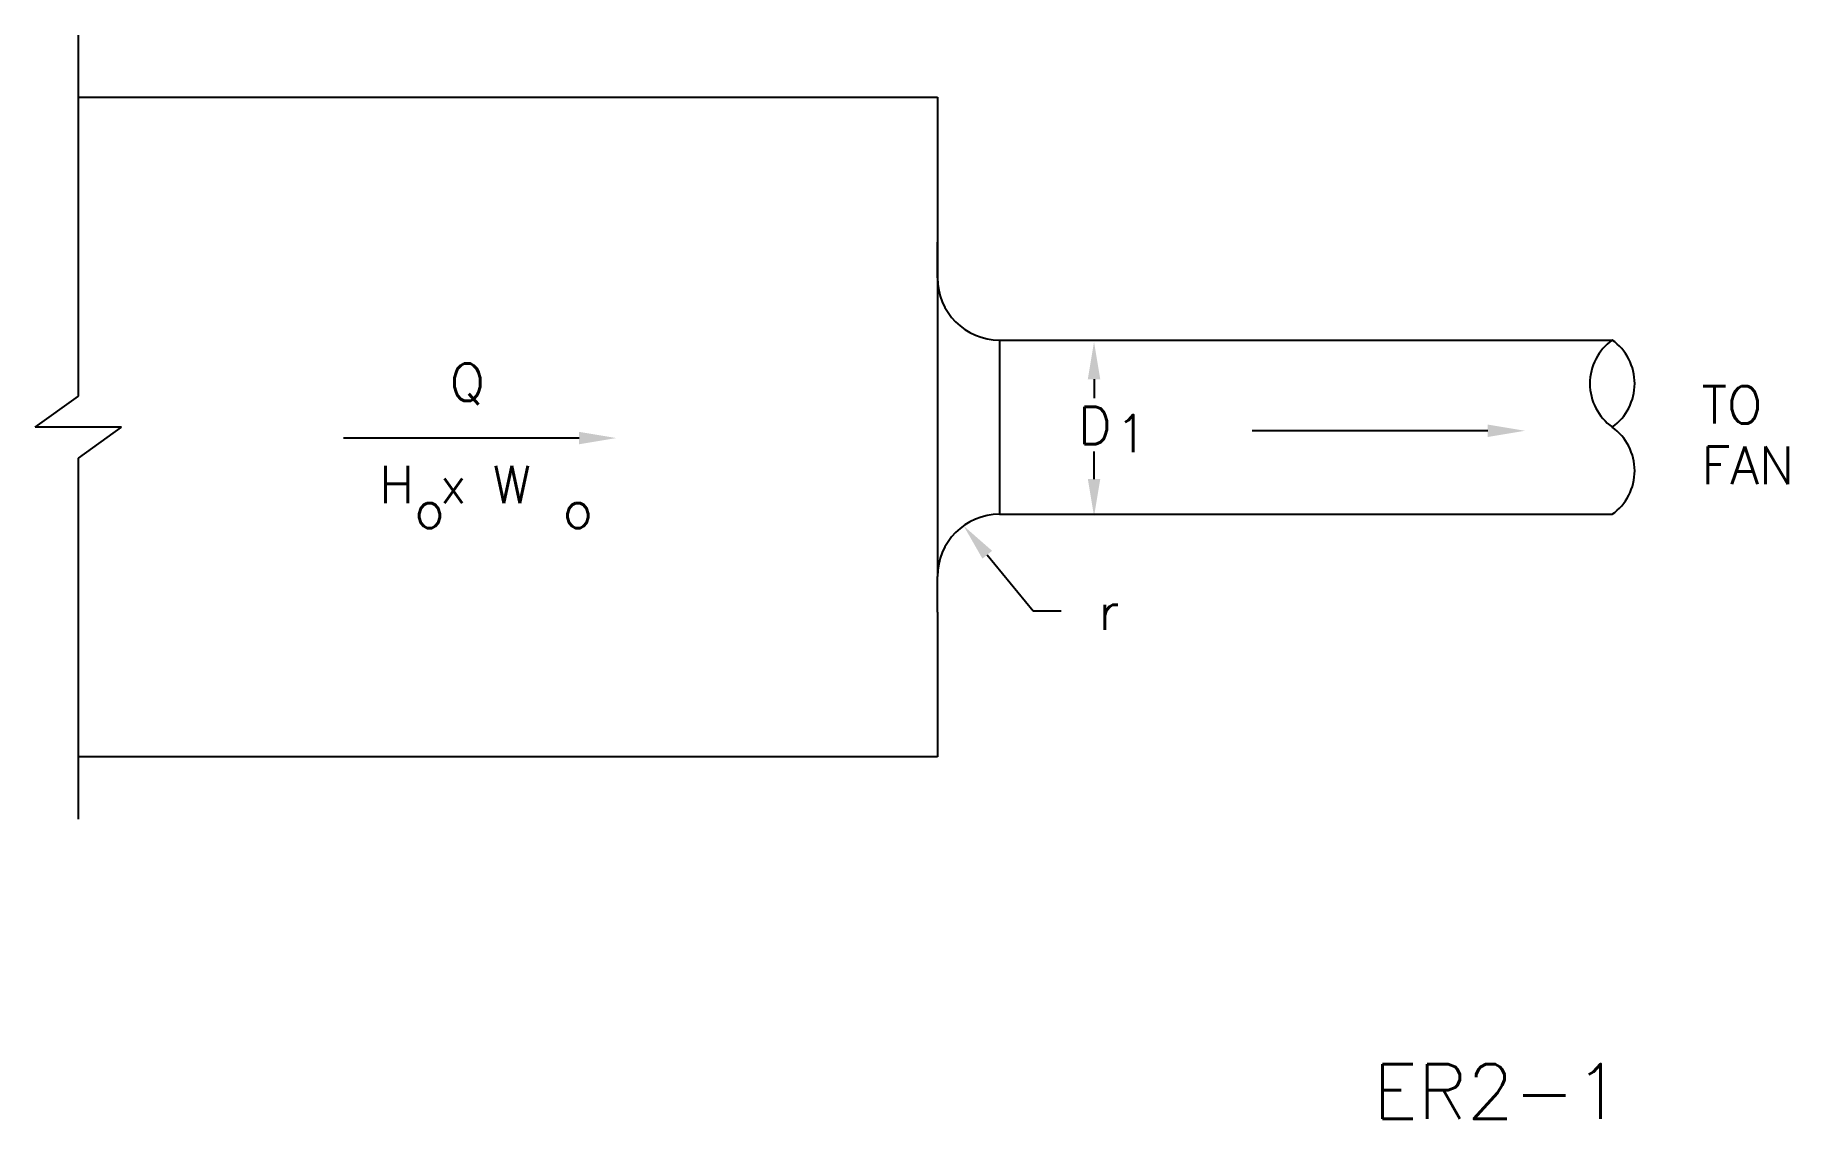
# Model space of a CAD drawing. Extents: x 2.3 to 9.34, y 1.69 to 6.05.
import ezdxf

# ---------------------------------------------------------------- set-up
doc = ezdxf.new("R2010")
doc.units = 0
doc.header["$LTSCALE"] = 0.5
doc.header["$MEASUREMENT"] = 0
doc.layers.get('0').update_dxf_attribs({"linetype": 'CONTINUOUS'})
doc.layers.add('NUMBER', color=7, linetype='CONTINUOUS')
doc.styles.add('ROMANS', font='romans')

msp = doc.modelspace()

# ---------------------------------------------------------------- linework, layer by layer
for p, q in [((2.4717, 4.5967), (2.4717, 6.0462)), ((2.4717, 5.7962), (5.9234, 5.7962)), ((5.9234, 5.7962), (5.9234, 5.214)), ((5.9234, 5.0717), (5.9234, 5.214)), ((5.9234, 5.214), (5.9234, 3.8717)), ((6.1734, 4.8217), (8.6352, 4.8217)), ((6.1734, 4.8217), (6.1734, 4.1217)), ((6.5527, 4.6643), (6.5527, 4.5884)), ((2.2978, 4.4717), (2.4717, 4.5967)), ((2.6457, 4.4717), (2.2978, 4.4717)), ((2.4717, 4.3467), (2.6457, 4.4717)), ((8.1343, 4.4571), (7.1877, 4.4571)), ((4.4835, 4.428), (3.537, 4.428)), ((6.5527, 4.2635), (6.5527, 4.3738)), ((2.4717, 2.8972), (2.4717, 4.3467)), ((6.1734, 4.1217), (8.6352, 4.1217)), ((6.1238, 3.9594), (6.3088, 3.7335)), ((5.9234, 3.7294), (5.9234, 3.8717)), ((6.3088, 3.7335), (6.4208, 3.7335)), ((5.9234, 3.7294), (5.9234, 3.1472)), ((5.9234, 3.1472), (2.4717, 3.1472))]:
    msp.add_line(p, q)
for centre, radius, start, end in [((6.1734, 5.0717), 0.25, 180, 270), ((8.7597, 4.6467), 0.2148, 125.42371, 234.57629), ((8.5098, 4.6467), 0.2153, 305.6185, 54.3815), ((8.5098, 4.2967), 0.2153, 305.6185, 54.3815), ((6.1734, 3.8717), 0.25, 90, 180)]:
    msp.add_arc(centre, radius, start, end)
for points in [[(6.5277, 4.6643), (6.5777, 4.6643), (6.5527, 4.8143)], [(4.4835, 4.453), (4.4835, 4.403), (4.6335, 4.428)], [(8.1343, 4.4821), (8.1343, 4.4321), (8.2843, 4.4571)], [(6.5777, 4.2635), (6.5277, 4.2635), (6.5527, 4.1135)], [(6.1044, 3.9436), (6.1431, 3.9752), (6.0287, 4.0755)]]:
    msp.add_solid(points)

# ---------------------------------------------------------------- texts
at = {"style": 'ROMANS'}
for s, p in [('Q', (3.9635, 4.577)), ('TO', (8.9936, 4.4863)), ('D', (6.4887, 4.4038)), ('1', (6.6398, 4.371)), ('FAN', (8.9936, 4.2434)), ('H x W', (3.68, 4.166)), ('o', (3.8215, 4.0667)), ('o', (4.4175, 4.0667)), ('r', (6.5708, 3.6585))]:
    msp.add_text(s, height=0.15, dxfattribs=at).set_placement(p)
at = {"layer": 'NUMBER', "style": 'ROMANS'}
msp.add_text('ER2-1', height=0.22, dxfattribs=at).set_placement((7.6737, 1.6938))

doc.saveas('drawing.dxf')
